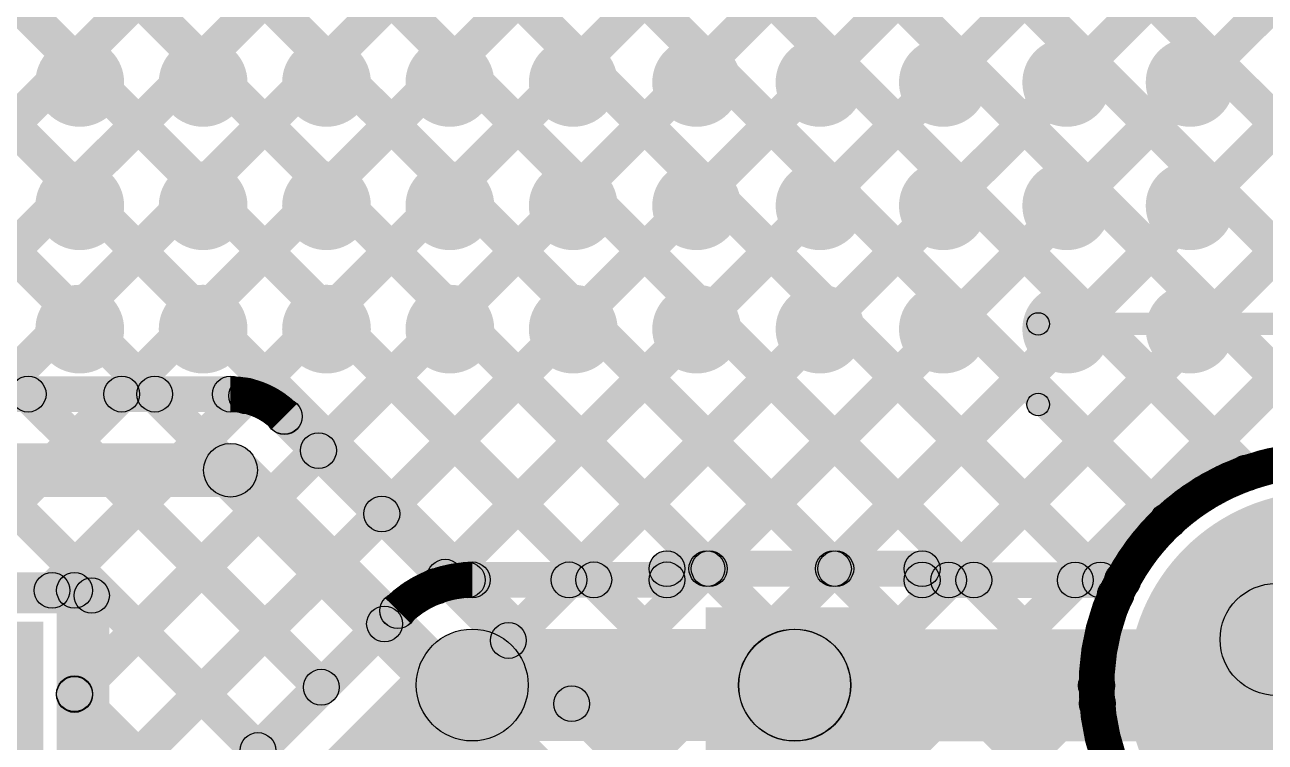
# Model space of a CAD drawing. Header units: millimetres. Extents: x -0.28 to 3.03, y -0.05 to 3.12.
# Drawn here: x 1.0011 to 1.2781, y 2.8062 to 2.9665 of the extents above; entities that cross this region are included whole.
import ezdxf

# ---------------------------------------------------------------- set-up
doc = ezdxf.new("R2010")
doc.units = ezdxf.units.MM
doc.header["$MEASUREMENT"] = 0
for name, color, linetype in [('BottomLayer', 5, 'Continuous'), ('BottomPaste', 16, 'Continuous'), ('BottomSolder', 6, 'Continuous'), ('PadHoleLayer', 156, 'Continuous'), ('TopLayer', 1, 'Continuous'), ('TopOverlay', 2, 'Continuous'), ('TopSolder', 216, 'Continuous'), ('ViaHoleLayer', 16, 'Continuous')]:
    doc.layers.add(name, color=color, linetype=linetype)

# ---------------------------------------------------------------- blocks, each defined once
blk = doc.blocks.new('HDR2X3_1')
at = {"layer": 'BottomLayer'}
blk.add_hatch(color=5, dxfattribs=at).paths.add_polyline_path([(-0.14016, -0.00984), (-0.05984, -0.00984), (-0.05984, -0.09016), (-0.14016, -0.09016)])
at = {"layer": 'BottomSolder'}
blk.add_hatch(color=6, dxfattribs=at).paths.add_polyline_path([(-0.14416, -0.00584), (-0.05584, -0.00584), (-0.05584, -0.09416), (-0.14416, -0.09416)])
at = {"layer": 'TopLayer'}
blk.add_hatch(color=1, dxfattribs=at).paths.add_polyline_path([(-0.14016, -0.00984), (-0.05984, -0.00984), (-0.05984, -0.09016), (-0.14016, -0.09016)])
at = {"layer": 'TopOverlay'}
for points in [[(-0.15894, 0.101), (-0.15106, 0.101), (-0.15106, -0.1), (-0.15894, -0.1)], [(0.155, -0.09606), (0.155, -0.10394), (-0.155, -0.10394), (-0.155, -0.09606)]]:
    blk.add_hatch(color=2, dxfattribs=at).paths.add_polyline_path(points)
h = blk.add_hatch(color=2, dxfattribs=at)
edge = h.paths.add_edge_path()
edge.add_arc((-0.155, -0.1), 0.00394, 0, 360)
h = blk.add_hatch(color=2, dxfattribs=at)
edge = h.paths.add_edge_path()
edge.add_arc((-0.155, -0.1), 0.00394, 0, 360)
at = {"layer": 'TopSolder'}
blk.add_hatch(color=216, dxfattribs=at).paths.add_polyline_path([(-0.14416, -0.00584), (-0.05584, -0.00584), (-0.05584, -0.09416), (-0.14416, -0.09416)])
at = {"layer": 'TopOverlay'}
blk.add_circle((-0.155, -0.1), 0.00394, dxfattribs=at)
blk.add_circle((-0.155, -0.1), 0.00394, dxfattribs=at)
blk = doc.blocks.new('SKHHLQA010_29')
at = {"layer": 'BottomLayer'}
h = blk.add_hatch(color=5, dxfattribs=at)
edge = h.paths.add_edge_path()
edge.add_arc((0.08858, -0.04921), 0.03937, 0, 360)
at = {"layer": 'BottomSolder'}
h = blk.add_hatch(color=6, dxfattribs=at)
edge = h.paths.add_edge_path()
edge.add_arc((0.08858, -0.04921), 0.04337, 0, 360)
at = {"layer": 'PadHoleLayer'}
h = blk.add_hatch(color=156, dxfattribs=at)
edge = h.paths.add_edge_path()
edge.add_arc((0.08858, -0.04921), 0.01969, 0, 360)
at = {"layer": 'TopLayer'}
h = blk.add_hatch(color=1, dxfattribs=at)
edge = h.paths.add_edge_path()
edge.add_arc((0.08858, -0.04921), 0.03937, 0, 360)
at = {"layer": 'TopOverlay'}
h = blk.add_hatch(color=2, dxfattribs=at)
edge = h.paths.add_edge_path()
edge.add_arc((0.152, -0.112), 0.0025, 0, 360)
for points in [[(0.1495, -0.112), (0.1545, -0.112), (0.1545, -0.13), (0.1495, -0.13)], [(0.152, -0.1275), (0.152, -0.1325), (-0.152, -0.1325), (-0.152, -0.1275)]]:
    blk.add_hatch(color=2, dxfattribs=at).paths.add_polyline_path(points)
h = blk.add_hatch(color=2, dxfattribs=at)
edge = h.paths.add_edge_path()
edge.add_arc((0.152, -0.13), 0.0025, 0, 360)
h = blk.add_hatch(color=2, dxfattribs=at)
edge = h.paths.add_edge_path()
edge.add_arc((0.152, -0.13), 0.0025, 0, 360)
at = {"layer": 'TopSolder'}
h = blk.add_hatch(color=216, dxfattribs=at)
edge = h.paths.add_edge_path()
edge.add_arc((0.08858, -0.04921), 0.04337, 0, 360)
at = {"layer": 'TopOverlay'}
for centre in [(0.152, -0.112), (0.152, -0.13), (0.152, -0.13)]:
    blk.add_circle(centre, 0.0025, dxfattribs=at)
blk = doc.blocks.new('C__0603_B_102')
at = {"layer": 'BottomLayer'}
for points in [[(-0.045, -0.0175), (-0.045, 0.0175), (-0.015, 0.0175), (-0.015, -0.0175)], [(0.015, -0.0175), (0.015, 0.0175), (0.045, 0.0175), (0.045, -0.0175)]]:
    blk.add_hatch(color=5, dxfattribs=at).paths.add_polyline_path(points)
at = {"layer": 'BottomPaste'}
for points in [[(-0.045, -0.0175), (-0.045, 0.0175), (-0.015, 0.0175), (-0.015, -0.0175)], [(0.015, -0.0175), (0.015, 0.0175), (0.045, 0.0175), (0.045, -0.0175)]]:
    blk.add_hatch(color=16, dxfattribs=at).paths.add_polyline_path(points)
at = {"layer": 'BottomSolder'}
for points in [[(-0.04736, -0.01986), (-0.04736, 0.01986), (-0.01264, 0.01986), (-0.01264, -0.01986)], [(0.01264, -0.01986), (0.01264, 0.01986), (0.04736, 0.01986), (0.04736, -0.01986)]]:
    blk.add_hatch(color=6, dxfattribs=at).paths.add_polyline_path(points)

msp = doc.modelspace()

# ---------------------------------------------------------------- hatches: boundary and pattern name
at = {"layer": 'BottomLayer'}
for points in [[(0.75508, 3.09678), (0.76073, 3.10243), (1.05597, 2.8072), (1.05031, 2.80154)], [(0.78336, 3.09678), (0.78902, 3.10243), (1.07011, 2.82134), (1.06445, 2.81569)], [(0.81165, 3.09678), (0.8173, 3.10243), (1.08425, 2.83549), (1.0786, 2.82983)], [(0.83993, 3.09678), (0.84559, 3.10243), (1.10272, 2.8453), (1.09706, 2.83965)], [(0.86822, 3.09678), (0.87387, 3.10243), (1.13098, 2.84533), (1.12532, 2.83967)], [(0.88977, 2.83026), (0.88411, 2.83592), (1.15063, 3.10243), (1.15628, 3.09678)], [(0.8965, 3.09678), (0.90216, 3.10243), (1.15676, 2.84783), (1.15111, 2.84217)], [(0.92512, 2.83733), (0.91946, 2.84299), (1.17891, 3.10243), (1.18457, 3.09678)], [(0.92478, 3.09678), (0.93044, 3.10243), (1.18505, 2.84783), (1.17939, 2.84217)], [(0.9534, 2.83733), (0.94775, 2.84299), (1.2072, 3.10243), (1.21285, 3.09678)], [(0.95307, 3.09678), (0.95872, 3.10243), (1.21588, 2.84528), (1.21022, 2.83962)], [(0.98169, 2.83733), (0.97603, 2.84299), (1.23548, 3.10243), (1.24114, 3.09678)], [(0.98135, 3.09678), (0.98701, 3.10243), (1.24416, 2.84528), (1.23851, 2.83962)], [(1.00997, 2.83733), (1.00431, 2.84299), (1.26376, 3.10243), (1.26942, 3.09678)], [(1.01499, 2.81406), (1.00933, 2.81972), (1.29205, 3.10243), (1.2977, 3.09678)], [(1.01499, 2.78577), (1.00933, 2.79143), (1.32033, 3.10243), (1.32599, 3.09678)], [(1.00964, 3.09678), (1.01529, 3.10243), (1.25923, 2.8585), (1.25357, 2.85284)], [(1.03792, 3.09678), (1.04358, 3.10243), (1.27681, 2.8692), (1.27115, 2.86354)], [(1.06621, 3.09678), (1.07186, 3.10243), (1.30308, 2.87122), (1.29742, 2.86556)], [(1.09573, 2.83823), (1.09007, 2.84389), (1.34862, 3.10243), (1.35427, 3.09678)], [(1.09449, 3.09678), (1.10015, 3.10243), (1.41382, 2.78876), (1.40816, 2.78311)], [(1.12545, 2.83967), (1.11979, 2.84533), (1.3769, 3.10243), (1.38256, 3.09678)], [(1.12277, 3.09678), (1.12843, 3.10243), (1.42218, 2.80869), (1.41652, 2.80303)], [(1.15624, 2.84217), (1.15058, 2.84783), (1.40519, 3.10243), (1.41084, 3.09678)], [(1.18452, 2.84217), (1.17886, 2.84783), (1.43347, 3.10243), (1.43913, 3.09678)], [(1.21026, 2.83962), (1.2046, 2.84528), (1.46175, 3.10243), (1.46741, 3.09678)], [(1.23854, 2.83962), (1.23288, 2.84528), (1.49004, 3.10243), (1.49569, 3.09678)], [(1.1445, 2.841), (1.1445, 2.849), (1.2015, 2.849), (1.2015, 2.841)], [(1.101, 2.8385), (1.101, 2.8465), (1.1445, 2.8465), (1.1445, 2.8385)], [(1.2015, 2.83845), (1.2015, 2.84645), (1.24631, 2.84645), (1.24631, 2.83845)], [(0.90984, 2.83616), (0.90984, 2.84416), (1.01216, 2.84416), (1.01216, 2.83616)], [(1.01616, 2.73784), (1.00816, 2.73784), (1.00816, 2.84016), (1.01616, 2.84016)], [(1.05323, 2.79881), (1.04757, 2.80446), (1.08154, 2.83843), (1.08719, 2.83277)], [(1.101, 2.8065), (1.101, 2.8315), (1.173, 2.8315), (1.173, 2.8065)], [(1.17305, 2.80645), (1.17305, 2.83145), (1.29079, 2.83145), (1.29079, 2.80645)], [(1.07584, 2.77616), (1.05816, 2.79384), (1.09216, 2.82784), (1.10984, 2.81016)], [(1.16416, 2.81016), (1.18184, 2.82784), (1.18189, 2.82779), (1.16421, 2.81011)], [(1.00933, 2.81424), (1.01499, 2.8199), (1.04634, 2.78855), (1.04068, 2.78289)]]:
    msp.add_hatch(color=5, dxfattribs=at).paths.add_polyline_path(points)
h = msp.add_hatch(color=5, dxfattribs=at)
edge = h.paths.add_edge_path()
edge.add_arc((1.01333, 2.95365), 0.00886, 0, 360)
h = msp.add_hatch(color=5, dxfattribs=at)
edge = h.paths.add_edge_path()
edge.add_arc((1.04089, 2.95365), 0.00886, 0, 360)
h = msp.add_hatch(color=5, dxfattribs=at)
edge = h.paths.add_edge_path()
edge.add_arc((1.06845, 2.95365), 0.00886, 0, 360)
h = msp.add_hatch(color=5, dxfattribs=at)
edge = h.paths.add_edge_path()
edge.add_arc((1.09601, 2.95365), 0.00886, 0, 360)
h = msp.add_hatch(color=5, dxfattribs=at)
edge = h.paths.add_edge_path()
edge.add_arc((1.12357, 2.95365), 0.00886, 0, 360)
h = msp.add_hatch(color=5, dxfattribs=at)
edge = h.paths.add_edge_path()
edge.add_arc((1.15113, 2.95365), 0.00886, 0, 360)
h = msp.add_hatch(color=5, dxfattribs=at)
edge = h.paths.add_edge_path()
edge.add_arc((1.17868, 2.95365), 0.00886, 0, 360)
h = msp.add_hatch(color=5, dxfattribs=at)
edge = h.paths.add_edge_path()
edge.add_arc((1.20624, 2.95365), 0.00886, 0, 360)
h = msp.add_hatch(color=5, dxfattribs=at)
edge = h.paths.add_edge_path()
edge.add_arc((1.2338, 2.95365), 0.00886, 0, 360)
h = msp.add_hatch(color=5, dxfattribs=at)
edge = h.paths.add_edge_path()
edge.add_arc((1.26136, 2.95365), 0.00886, 0, 360)
h = msp.add_hatch(color=5, dxfattribs=at)
edge = h.paths.add_edge_path()
edge.add_arc((1.01333, 2.92609), 0.00886, 0, 360)
h = msp.add_hatch(color=5, dxfattribs=at)
edge = h.paths.add_edge_path()
edge.add_arc((1.04089, 2.92609), 0.00886, 0, 360)
h = msp.add_hatch(color=5, dxfattribs=at)
edge = h.paths.add_edge_path()
edge.add_arc((1.06845, 2.92609), 0.00886, 0, 360)
h = msp.add_hatch(color=5, dxfattribs=at)
edge = h.paths.add_edge_path()
edge.add_arc((1.09601, 2.92609), 0.00886, 0, 360)
h = msp.add_hatch(color=5, dxfattribs=at)
edge = h.paths.add_edge_path()
edge.add_arc((1.12357, 2.92609), 0.00886, 0, 360)
h = msp.add_hatch(color=5, dxfattribs=at)
edge = h.paths.add_edge_path()
edge.add_arc((1.15113, 2.92609), 0.00886, 0, 360)
h = msp.add_hatch(color=5, dxfattribs=at)
edge = h.paths.add_edge_path()
edge.add_arc((1.17869, 2.92609), 0.00886, 0, 360)
h = msp.add_hatch(color=5, dxfattribs=at)
edge = h.paths.add_edge_path()
edge.add_arc((1.20624, 2.92609), 0.00886, 0, 360)
h = msp.add_hatch(color=5, dxfattribs=at)
edge = h.paths.add_edge_path()
edge.add_arc((1.2338, 2.92609), 0.00886, 0, 360)
h = msp.add_hatch(color=5, dxfattribs=at)
edge = h.paths.add_edge_path()
edge.add_arc((1.26136, 2.92609), 0.00886, 0, 360)
h = msp.add_hatch(color=5, dxfattribs=at)
edge = h.paths.add_edge_path()
edge.add_arc((1.01333, 2.89853), 0.00886, 0, 360)
h = msp.add_hatch(color=5, dxfattribs=at)
edge = h.paths.add_edge_path()
edge.add_arc((1.04089, 2.89853), 0.00886, 0, 360)
h = msp.add_hatch(color=5, dxfattribs=at)
edge = h.paths.add_edge_path()
edge.add_arc((1.06845, 2.89853), 0.00886, 0, 360)
h = msp.add_hatch(color=5, dxfattribs=at)
edge = h.paths.add_edge_path()
edge.add_arc((1.09601, 2.89853), 0.00886, 0, 360)
h = msp.add_hatch(color=5, dxfattribs=at)
edge = h.paths.add_edge_path()
edge.add_arc((1.12357, 2.89853), 0.00886, 0, 360)
h = msp.add_hatch(color=5, dxfattribs=at)
edge = h.paths.add_edge_path()
edge.add_arc((1.15113, 2.89853), 0.00886, 0, 360)
h = msp.add_hatch(color=5, dxfattribs=at)
edge = h.paths.add_edge_path()
edge.add_arc((1.17869, 2.89853), 0.00886, 0, 360)
h = msp.add_hatch(color=5, dxfattribs=at)
edge = h.paths.add_edge_path()
edge.add_arc((1.20624, 2.89853), 0.00886, 0, 360)
h = msp.add_hatch(color=5, dxfattribs=at)
edge = h.paths.add_edge_path()
edge.add_arc((1.2338, 2.89853), 0.00886, 0, 360)
h = msp.add_hatch(color=5, dxfattribs=at)
edge = h.paths.add_edge_path()
edge.add_arc((1.26136, 2.89853), 0.00886, 0, 360)
h = msp.add_hatch(color=5, dxfattribs=at)
edge = h.paths.add_edge_path()
edge.add_arc((1.27398, 2.86637), 0.004, 0, 360)
h = msp.add_hatch(color=5, dxfattribs=at)
edge = h.paths.add_edge_path()
edge.add_arc((1.2564, 2.85567), 0.004, 0, 360)
h = msp.add_hatch(color=5, dxfattribs=at)
edge = h.paths.add_edge_path()
edge.add_arc((1.1445, 2.845), 0.004, 0, 360)
h = msp.add_hatch(color=5, dxfattribs=at)
edge = h.paths.add_edge_path()
edge.add_arc((1.15341, 2.845), 0.004, 0, 360)
h = msp.add_hatch(color=5, dxfattribs=at)
edge = h.paths.add_edge_path()
edge.add_arc((1.15393, 2.845), 0.004, 0, 360)
h = msp.add_hatch(color=5, dxfattribs=at)
edge = h.paths.add_edge_path()
edge.add_arc((1.18169, 2.845), 0.004, 0, 360)
h = msp.add_hatch(color=5, dxfattribs=at)
edge = h.paths.add_edge_path()
edge.add_arc((1.18222, 2.845), 0.004, 0, 360)
h = msp.add_hatch(color=5, dxfattribs=at)
edge = h.paths.add_edge_path()
edge.add_arc((1.2015, 2.845), 0.004, 0, 360)
h = msp.add_hatch(color=5, dxfattribs=at)
edge = h.paths.add_edge_path()
edge.add_arc((1.09989, 2.84247), 0.004, 0, 360)
h = msp.add_hatch(color=5, dxfattribs=at)
edge = h.paths.add_edge_path()
edge.add_arc((1.101, 2.8425), 0.004, 0, 360)
h = msp.add_hatch(color=5, dxfattribs=at)
edge = h.paths.add_edge_path()
edge.add_arc((1.101, 2.8425), 0.004, 0, 360)
h = msp.add_hatch(color=5, dxfattribs=at)
edge = h.paths.add_edge_path()
edge.add_arc((1.101, 2.8425), 0.004, 0, 360)
h = msp.add_hatch(color=5, dxfattribs=at)
edge = h.paths.add_edge_path()
edge.add_arc((1.12262, 2.8425), 0.004, 0, 360)
h = msp.add_hatch(color=5, dxfattribs=at)
edge = h.paths.add_edge_path()
edge.add_arc((1.12815, 2.8425), 0.004, 0, 360)
h = msp.add_hatch(color=5, dxfattribs=at)
edge = h.paths.add_edge_path()
edge.add_arc((1.1445, 2.8425), 0.004, 0, 360)
h = msp.add_hatch(color=5, dxfattribs=at)
edge = h.paths.add_edge_path()
edge.add_arc((1.2015, 2.84245), 0.004, 0, 360)
h = msp.add_hatch(color=5, dxfattribs=at)
edge = h.paths.add_edge_path()
edge.add_arc((1.20743, 2.84245), 0.004, 0, 360)
h = msp.add_hatch(color=5, dxfattribs=at)
edge = h.paths.add_edge_path()
edge.add_arc((1.21305, 2.84245), 0.004, 0, 360)
h = msp.add_hatch(color=5, dxfattribs=at)
edge = h.paths.add_edge_path()
edge.add_arc((1.23571, 2.84245), 0.004, 0, 360)
h = msp.add_hatch(color=5, dxfattribs=at)
edge = h.paths.add_edge_path()
edge.add_arc((1.24133, 2.84245), 0.004, 0, 360)
h = msp.add_hatch(color=5, dxfattribs=at)
edge = h.paths.add_edge_path()
edge.add_arc((1.24631, 2.84245), 0.004, 0, 360)
h = msp.add_hatch(color=5, dxfattribs=at)
edge = h.paths.add_edge_path()
edge.add_arc((1.24631, 2.84245), 0.004, 0, 360)
h = msp.add_hatch(color=5, dxfattribs=at)
edge = h.paths.add_edge_path()
edge.add_arc((1.00714, 2.84016), 0.004, 0, 360)
h = msp.add_hatch(color=5, dxfattribs=at)
edge = h.paths.add_edge_path()
edge.add_arc((1.01216, 2.84016), 0.004, 0, 360)
h = msp.add_hatch(color=5, dxfattribs=at)
edge = h.paths.add_edge_path()
edge.add_arc((1.01216, 2.84016), 0.004, 0, 360)
h = msp.add_hatch(color=5, dxfattribs=at)
edge = h.paths.add_edge_path()
edge.add_arc((1.0929, 2.84106), 0.004, 0, 360)
h = msp.add_hatch(color=5, dxfattribs=at)
edge = h.paths.add_edge_path()
edge.add_arc((1.08437, 2.8356), 0.004, 0, 360)
h = msp.add_hatch(color=5, dxfattribs=at)
edge = h.paths.add_edge_path()
edge.add_arc((1.08437, 2.8356), 0.004, 0, 360)
h = msp.add_hatch(color=5, dxfattribs=at)
edge = h.paths.add_edge_path()
edge.add_arc((1.08438, 2.83562), 0.004, 0, 360)
h = msp.add_hatch(color=5, dxfattribs=at)
edge = h.paths.add_edge_path()
edge.add_arc((1.08142, 2.83266), 0.004, 0, 360)
h = msp.add_hatch(color=5, dxfattribs=at)
edge = h.paths.add_edge_path()
edge.add_arc((1.101, 2.819), 0.0125, 0, 360)
h = msp.add_hatch(color=5, dxfattribs=at)
edge = h.paths.add_edge_path()
edge.add_arc((1.101, 2.819), 0.0125, 0, 360)
h = msp.add_hatch(color=5, dxfattribs=at)
edge = h.paths.add_edge_path()
edge.add_arc((1.173, 2.819), 0.0125, 0, 360)
h = msp.add_hatch(color=5, dxfattribs=at)
edge = h.paths.add_edge_path()
edge.add_arc((1.173, 2.819), 0.0125, 0, 360)
h = msp.add_hatch(color=5, dxfattribs=at)
edge = h.paths.add_edge_path()
edge.add_arc((1.17305, 2.81895), 0.0125, 0, 360)
h = msp.add_hatch(color=5, dxfattribs=at)
edge = h.paths.add_edge_path()
edge.add_arc((1.17305, 2.81895), 0.0125, 0, 360)
h = msp.add_hatch(color=5, dxfattribs=at)
edge = h.paths.add_edge_path()
edge.add_arc((1.01216, 2.81707), 0.004, 0, 360)
h = msp.add_hatch(color=5, dxfattribs=at)
edge = h.paths.add_edge_path()
edge.add_arc((1.01216, 2.81689), 0.004, 0, 360)
h = msp.add_hatch(color=5, dxfattribs=at)
edge = h.paths.add_edge_path()
edge.add_arc((1.06728, 2.81852), 0.004, 0, 360)
h = msp.add_hatch(color=5, dxfattribs=at)
edge = h.paths.add_edge_path()
edge.add_arc((1.05314, 2.80437), 0.004, 0, 360)
at = {"layer": 'BottomSolder'}
h = msp.add_hatch(color=6, dxfattribs=at)
edge = h.paths.add_edge_path()
edge.add_arc((1.01333, 2.95365), 0.00991, 0, 360)
h = msp.add_hatch(color=6, dxfattribs=at)
edge = h.paths.add_edge_path()
edge.add_arc((1.04089, 2.95365), 0.00991, 0, 360)
h = msp.add_hatch(color=6, dxfattribs=at)
edge = h.paths.add_edge_path()
edge.add_arc((1.06845, 2.95365), 0.00991, 0, 360)
h = msp.add_hatch(color=6, dxfattribs=at)
edge = h.paths.add_edge_path()
edge.add_arc((1.09601, 2.95365), 0.00991, 0, 360)
h = msp.add_hatch(color=6, dxfattribs=at)
edge = h.paths.add_edge_path()
edge.add_arc((1.12357, 2.95365), 0.00991, 0, 360)
h = msp.add_hatch(color=6, dxfattribs=at)
edge = h.paths.add_edge_path()
edge.add_arc((1.15113, 2.95365), 0.00991, 0, 360)
h = msp.add_hatch(color=6, dxfattribs=at)
edge = h.paths.add_edge_path()
edge.add_arc((1.17868, 2.95365), 0.00991, 0, 360)
h = msp.add_hatch(color=6, dxfattribs=at)
edge = h.paths.add_edge_path()
edge.add_arc((1.20624, 2.95365), 0.00991, 0, 360)
h = msp.add_hatch(color=6, dxfattribs=at)
edge = h.paths.add_edge_path()
edge.add_arc((1.2338, 2.95365), 0.00991, 0, 360)
h = msp.add_hatch(color=6, dxfattribs=at)
edge = h.paths.add_edge_path()
edge.add_arc((1.26136, 2.95365), 0.00991, 0, 360)
h = msp.add_hatch(color=6, dxfattribs=at)
edge = h.paths.add_edge_path()
edge.add_arc((1.01333, 2.92609), 0.00991, 0, 360)
h = msp.add_hatch(color=6, dxfattribs=at)
edge = h.paths.add_edge_path()
edge.add_arc((1.04089, 2.92609), 0.00991, 0, 360)
h = msp.add_hatch(color=6, dxfattribs=at)
edge = h.paths.add_edge_path()
edge.add_arc((1.06845, 2.92609), 0.00991, 0, 360)
h = msp.add_hatch(color=6, dxfattribs=at)
edge = h.paths.add_edge_path()
edge.add_arc((1.09601, 2.92609), 0.00991, 0, 360)
h = msp.add_hatch(color=6, dxfattribs=at)
edge = h.paths.add_edge_path()
edge.add_arc((1.12357, 2.92609), 0.00991, 0, 360)
h = msp.add_hatch(color=6, dxfattribs=at)
edge = h.paths.add_edge_path()
edge.add_arc((1.15113, 2.92609), 0.00991, 0, 360)
h = msp.add_hatch(color=6, dxfattribs=at)
edge = h.paths.add_edge_path()
edge.add_arc((1.17869, 2.92609), 0.00991, 0, 360)
h = msp.add_hatch(color=6, dxfattribs=at)
edge = h.paths.add_edge_path()
edge.add_arc((1.20624, 2.92609), 0.00991, 0, 360)
h = msp.add_hatch(color=6, dxfattribs=at)
edge = h.paths.add_edge_path()
edge.add_arc((1.2338, 2.92609), 0.00991, 0, 360)
h = msp.add_hatch(color=6, dxfattribs=at)
edge = h.paths.add_edge_path()
edge.add_arc((1.26136, 2.92609), 0.00991, 0, 360)
h = msp.add_hatch(color=6, dxfattribs=at)
edge = h.paths.add_edge_path()
edge.add_arc((1.01333, 2.89853), 0.00991, 0, 360)
h = msp.add_hatch(color=6, dxfattribs=at)
edge = h.paths.add_edge_path()
edge.add_arc((1.04089, 2.89853), 0.00991, 0, 360)
h = msp.add_hatch(color=6, dxfattribs=at)
edge = h.paths.add_edge_path()
edge.add_arc((1.06845, 2.89853), 0.00991, 0, 360)
h = msp.add_hatch(color=6, dxfattribs=at)
edge = h.paths.add_edge_path()
edge.add_arc((1.09601, 2.89853), 0.00991, 0, 360)
h = msp.add_hatch(color=6, dxfattribs=at)
edge = h.paths.add_edge_path()
edge.add_arc((1.12357, 2.89853), 0.00991, 0, 360)
h = msp.add_hatch(color=6, dxfattribs=at)
edge = h.paths.add_edge_path()
edge.add_arc((1.15113, 2.89853), 0.00991, 0, 360)
h = msp.add_hatch(color=6, dxfattribs=at)
edge = h.paths.add_edge_path()
edge.add_arc((1.17869, 2.89853), 0.00991, 0, 360)
h = msp.add_hatch(color=6, dxfattribs=at)
edge = h.paths.add_edge_path()
edge.add_arc((1.20624, 2.89853), 0.00991, 0, 360)
h = msp.add_hatch(color=6, dxfattribs=at)
edge = h.paths.add_edge_path()
edge.add_arc((1.2338, 2.89853), 0.00991, 0, 360)
h = msp.add_hatch(color=6, dxfattribs=at)
edge = h.paths.add_edge_path()
edge.add_arc((1.26136, 2.89853), 0.00991, 0, 360)
at = {"layer": 'TopLayer'}
for points in [[(0.78397, 3.09617), (0.78963, 3.10183), (1.00463, 2.88683), (0.99897, 2.88117)], [(0.81225, 3.09617), (0.81791, 3.10183), (1.03291, 2.88683), (1.02725, 2.88117)], [(0.84054, 3.09617), (0.84619, 3.10183), (1.20036, 2.74766), (1.1947, 2.74201)], [(0.86882, 3.09617), (0.87448, 3.10183), (1.21336, 2.76294), (1.20771, 2.75729)], [(0.89711, 3.09617), (0.90276, 3.10183), (1.23238, 2.77221), (1.22672, 2.76655)], [(0.92539, 3.09617), (0.93105, 3.10183), (1.26257, 2.77031), (1.25691, 2.76465)], [(0.94068, 2.88117), (0.93502, 2.88683), (1.15002, 3.10183), (1.15568, 3.09617)], [(0.95367, 3.09617), (0.95933, 3.10183), (1.24345, 2.81771), (1.2378, 2.81205)], [(0.96896, 2.88117), (0.9633, 2.88683), (1.1783, 3.10183), (1.18396, 3.09617)], [(0.98196, 3.09617), (0.98762, 3.10183), (1.24752, 2.84193), (1.24186, 2.83627)], [(0.99725, 2.88117), (0.99159, 2.88683), (1.20659, 3.10183), (1.21225, 3.09617)], [(1.01024, 3.09617), (1.0159, 3.10183), (1.25923, 2.8585), (1.25357, 2.85284)], [(1.02553, 2.88117), (1.01987, 2.88683), (1.23487, 3.10183), (1.24053, 3.09617)], [(1.03853, 3.09617), (1.04418, 3.10183), (1.27681, 2.8692), (1.27115, 2.86354)], [(1.05343, 2.88079), (1.04777, 2.88644), (1.26316, 3.10183), (1.26881, 3.09617)], [(1.06948, 2.86856), (1.06383, 2.87421), (1.29144, 3.10183), (1.2971, 3.09617)], [(1.06681, 3.09617), (1.07247, 3.10183), (1.30308, 2.87122), (1.29742, 2.86556)], [(1.08363, 2.85442), (1.07797, 2.86007), (1.31973, 3.10183), (1.32538, 3.09617)], [(1.09777, 2.84027), (1.09211, 2.84593), (1.34801, 3.10183), (1.35367, 3.09617)], [(1.0951, 3.09617), (1.10075, 3.10183), (1.47045, 2.73213), (1.46479, 2.72647)], [(1.11191, 2.82613), (1.10625, 2.83179), (1.37629, 3.10183), (1.38195, 3.09617)], [(1.12605, 2.81199), (1.1204, 2.81765), (1.40458, 3.10183), (1.41024, 3.09617)], [(1.12338, 3.09617), (1.12904, 3.10183), (1.42218, 2.80869), (1.41652, 2.80303)], [(1.1402, 2.79785), (1.13454, 2.8035), (1.43286, 3.10183), (1.43852, 3.09617)], [(1.14983, 2.7792), (1.14417, 2.78485), (1.46115, 3.10183), (1.4668, 3.09617)], [(1.14983, 2.75091), (1.14417, 2.75657), (1.48943, 3.10183), (1.49509, 3.09617)], [(0.785, 2.88), (0.785, 2.888), (1.047, 2.888), (1.047, 2.88)], [(1.05621, 2.87617), (1.06187, 2.88183), (1.14483, 2.79887), (1.13917, 2.79321)], [(0.785, 2.861), (0.785, 2.873), (1.047, 2.873), (1.047, 2.861)], [(1.04276, 2.86276), (1.05124, 2.87124), (1.13424, 2.78824), (1.12576, 2.77976)], [(1.27171, 2.82035), (1.28939, 2.83803), (1.29967, 2.82774), (1.282, 2.81007)], [(1.14983, 2.72263), (1.14417, 2.72828), (1.23764, 2.82175), (1.24329, 2.81609)]]:
    msp.add_hatch(color=1, dxfattribs=at).paths.add_polyline_path(points)
h = msp.add_hatch(color=1, dxfattribs=at)
edge = h.paths.add_edge_path()
edge.add_arc((1.01333, 2.95365), 0.00886, 0, 360)
h = msp.add_hatch(color=1, dxfattribs=at)
edge = h.paths.add_edge_path()
edge.add_arc((1.04089, 2.95365), 0.00886, 0, 360)
h = msp.add_hatch(color=1, dxfattribs=at)
edge = h.paths.add_edge_path()
edge.add_arc((1.06845, 2.95365), 0.00886, 0, 360)
h = msp.add_hatch(color=1, dxfattribs=at)
edge = h.paths.add_edge_path()
edge.add_arc((1.09601, 2.95365), 0.00886, 0, 360)
h = msp.add_hatch(color=1, dxfattribs=at)
edge = h.paths.add_edge_path()
edge.add_arc((1.12357, 2.95365), 0.00886, 0, 360)
h = msp.add_hatch(color=1, dxfattribs=at)
edge = h.paths.add_edge_path()
edge.add_arc((1.15113, 2.95365), 0.00886, 0, 360)
h = msp.add_hatch(color=1, dxfattribs=at)
edge = h.paths.add_edge_path()
edge.add_arc((1.17868, 2.95365), 0.00886, 0, 360)
h = msp.add_hatch(color=1, dxfattribs=at)
edge = h.paths.add_edge_path()
edge.add_arc((1.20624, 2.95365), 0.00886, 0, 360)
h = msp.add_hatch(color=1, dxfattribs=at)
edge = h.paths.add_edge_path()
edge.add_arc((1.2338, 2.95365), 0.00886, 0, 360)
h = msp.add_hatch(color=1, dxfattribs=at)
edge = h.paths.add_edge_path()
edge.add_arc((1.26136, 2.95365), 0.00886, 0, 360)
h = msp.add_hatch(color=1, dxfattribs=at)
edge = h.paths.add_edge_path()
edge.add_arc((1.01333, 2.92609), 0.00886, 0, 360)
h = msp.add_hatch(color=1, dxfattribs=at)
edge = h.paths.add_edge_path()
edge.add_arc((1.04089, 2.92609), 0.00886, 0, 360)
h = msp.add_hatch(color=1, dxfattribs=at)
edge = h.paths.add_edge_path()
edge.add_arc((1.06845, 2.92609), 0.00886, 0, 360)
h = msp.add_hatch(color=1, dxfattribs=at)
edge = h.paths.add_edge_path()
edge.add_arc((1.09601, 2.92609), 0.00886, 0, 360)
h = msp.add_hatch(color=1, dxfattribs=at)
edge = h.paths.add_edge_path()
edge.add_arc((1.12357, 2.92609), 0.00886, 0, 360)
h = msp.add_hatch(color=1, dxfattribs=at)
edge = h.paths.add_edge_path()
edge.add_arc((1.15113, 2.92609), 0.00886, 0, 360)
h = msp.add_hatch(color=1, dxfattribs=at)
edge = h.paths.add_edge_path()
edge.add_arc((1.17869, 2.92609), 0.00886, 0, 360)
h = msp.add_hatch(color=1, dxfattribs=at)
edge = h.paths.add_edge_path()
edge.add_arc((1.20624, 2.92609), 0.00886, 0, 360)
h = msp.add_hatch(color=1, dxfattribs=at)
edge = h.paths.add_edge_path()
edge.add_arc((1.2338, 2.92609), 0.00886, 0, 360)
h = msp.add_hatch(color=1, dxfattribs=at)
edge = h.paths.add_edge_path()
edge.add_arc((1.26136, 2.92609), 0.00886, 0, 360)
h = msp.add_hatch(color=1, dxfattribs=at)
edge = h.paths.add_edge_path()
edge.add_arc((1.01333, 2.89853), 0.00886, 0, 360)
h = msp.add_hatch(color=1, dxfattribs=at)
edge = h.paths.add_edge_path()
edge.add_arc((1.04089, 2.89853), 0.00886, 0, 360)
h = msp.add_hatch(color=1, dxfattribs=at)
edge = h.paths.add_edge_path()
edge.add_arc((1.06845, 2.89853), 0.00886, 0, 360)
h = msp.add_hatch(color=1, dxfattribs=at)
edge = h.paths.add_edge_path()
edge.add_arc((1.09601, 2.89853), 0.00886, 0, 360)
h = msp.add_hatch(color=1, dxfattribs=at)
edge = h.paths.add_edge_path()
edge.add_arc((1.12357, 2.89853), 0.00886, 0, 360)
h = msp.add_hatch(color=1, dxfattribs=at)
edge = h.paths.add_edge_path()
edge.add_arc((1.15113, 2.89853), 0.00886, 0, 360)
h = msp.add_hatch(color=1, dxfattribs=at)
edge = h.paths.add_edge_path()
edge.add_arc((1.17869, 2.89853), 0.00886, 0, 360)
h = msp.add_hatch(color=1, dxfattribs=at)
edge = h.paths.add_edge_path()
edge.add_arc((1.20624, 2.89853), 0.00886, 0, 360)
h = msp.add_hatch(color=1, dxfattribs=at)
edge = h.paths.add_edge_path()
edge.add_arc((1.2338, 2.89853), 0.00886, 0, 360)
h = msp.add_hatch(color=1, dxfattribs=at)
edge = h.paths.add_edge_path()
edge.add_arc((1.26136, 2.89853), 0.00886, 0, 360)
h = msp.add_hatch(color=1, dxfattribs=at)
edge = h.paths.add_edge_path()
edge.add_arc((1.0018, 2.884), 0.004, 0, 360)
h = msp.add_hatch(color=1, dxfattribs=at)
edge = h.paths.add_edge_path()
edge.add_arc((1.0227, 2.884), 0.004, 0, 360)
h = msp.add_hatch(color=1, dxfattribs=at)
edge = h.paths.add_edge_path()
edge.add_arc((1.03008, 2.884), 0.004, 0, 360)
h = msp.add_hatch(color=1, dxfattribs=at)
edge = h.paths.add_edge_path()
edge.add_arc((1.047, 2.884), 0.004, 0, 360)
h = msp.add_hatch(color=1, dxfattribs=at)
edge = h.paths.add_edge_path()
edge.add_arc((1.047, 2.884), 0.004, 0, 360)
h = msp.add_hatch(color=1, dxfattribs=at)
edge = h.paths.add_edge_path()
edge.add_arc((1.047, 2.884), 0.004, 0, 360)
h = msp.add_hatch(color=1, dxfattribs=at)
edge = h.paths.add_edge_path()
edge.add_arc((1.0506, 2.88361), 0.004, 0, 360)
h = msp.add_hatch(color=1, dxfattribs=at)
edge = h.paths.add_edge_path()
edge.add_arc((1.05902, 2.87902), 0.004, 0, 360)
h = msp.add_hatch(color=1, dxfattribs=at)
edge = h.paths.add_edge_path()
edge.add_arc((1.05904, 2.879), 0.004, 0, 360)
h = msp.add_hatch(color=1, dxfattribs=at)
edge = h.paths.add_edge_path()
edge.add_arc((1.05904, 2.879), 0.004, 0, 360)
h = msp.add_hatch(color=1, dxfattribs=at)
edge = h.paths.add_edge_path()
edge.add_arc((1.06666, 2.87139), 0.004, 0, 360)
h = msp.add_hatch(color=1, dxfattribs=at)
edge = h.paths.add_edge_path()
edge.add_arc((1.047, 2.867), 0.006, 0, 360)
h = msp.add_hatch(color=1, dxfattribs=at)
edge = h.paths.add_edge_path()
edge.add_arc((1.047, 2.867), 0.006, 0, 360)
h = msp.add_hatch(color=1, dxfattribs=at)
edge = h.paths.add_edge_path()
edge.add_arc((1.27398, 2.86637), 0.004, 0, 360)
h = msp.add_hatch(color=1, dxfattribs=at)
edge = h.paths.add_edge_path()
edge.add_arc((1.0808, 2.85724), 0.004, 0, 360)
h = msp.add_hatch(color=1, dxfattribs=at)
edge = h.paths.add_edge_path()
edge.add_arc((1.2564, 2.85567), 0.004, 0, 360)
h = msp.add_hatch(color=1, dxfattribs=at)
edge = h.paths.add_edge_path()
edge.add_arc((1.09494, 2.8431), 0.004, 0, 360)
h = msp.add_hatch(color=1, dxfattribs=at)
edge = h.paths.add_edge_path()
edge.add_arc((1.24469, 2.8391), 0.004, 0, 360)
h = msp.add_hatch(color=1, dxfattribs=at)
edge = h.paths.add_edge_path()
edge.add_arc((1.28055, 2.82919), 0.0125, 0, 360)
h = msp.add_hatch(color=1, dxfattribs=at)
edge = h.paths.add_edge_path()
edge.add_arc((1.10908, 2.82896), 0.004, 0, 360)
h = msp.add_hatch(color=1, dxfattribs=at)
edge = h.paths.add_edge_path()
edge.add_arc((1.24046, 2.81892), 0.004, 0, 360)
h = msp.add_hatch(color=1, dxfattribs=at)
edge = h.paths.add_edge_path()
edge.add_arc((1.12322, 2.81482), 0.004, 0, 360)
h = msp.add_hatch(color=1, dxfattribs=at)
edge = h.paths.add_edge_path()
edge.add_arc((1.24063, 2.81488), 0.004, 0, 360)
at = {"layer": 'TopSolder'}
h = msp.add_hatch(color=216, dxfattribs=at)
edge = h.paths.add_edge_path()
edge.add_arc((1.01333, 2.95365), 0.00991, 0, 360)
h = msp.add_hatch(color=216, dxfattribs=at)
edge = h.paths.add_edge_path()
edge.add_arc((1.04089, 2.95365), 0.00991, 0, 360)
h = msp.add_hatch(color=216, dxfattribs=at)
edge = h.paths.add_edge_path()
edge.add_arc((1.06845, 2.95365), 0.00991, 0, 360)
h = msp.add_hatch(color=216, dxfattribs=at)
edge = h.paths.add_edge_path()
edge.add_arc((1.09601, 2.95365), 0.00991, 0, 360)
h = msp.add_hatch(color=216, dxfattribs=at)
edge = h.paths.add_edge_path()
edge.add_arc((1.12357, 2.95365), 0.00991, 0, 360)
h = msp.add_hatch(color=216, dxfattribs=at)
edge = h.paths.add_edge_path()
edge.add_arc((1.15113, 2.95365), 0.00991, 0, 360)
h = msp.add_hatch(color=216, dxfattribs=at)
edge = h.paths.add_edge_path()
edge.add_arc((1.17868, 2.95365), 0.00991, 0, 360)
h = msp.add_hatch(color=216, dxfattribs=at)
edge = h.paths.add_edge_path()
edge.add_arc((1.20624, 2.95365), 0.00991, 0, 360)
h = msp.add_hatch(color=216, dxfattribs=at)
edge = h.paths.add_edge_path()
edge.add_arc((1.2338, 2.95365), 0.00991, 0, 360)
h = msp.add_hatch(color=216, dxfattribs=at)
edge = h.paths.add_edge_path()
edge.add_arc((1.26136, 2.95365), 0.00991, 0, 360)
h = msp.add_hatch(color=216, dxfattribs=at)
edge = h.paths.add_edge_path()
edge.add_arc((1.01333, 2.92609), 0.00991, 0, 360)
h = msp.add_hatch(color=216, dxfattribs=at)
edge = h.paths.add_edge_path()
edge.add_arc((1.04089, 2.92609), 0.00991, 0, 360)
h = msp.add_hatch(color=216, dxfattribs=at)
edge = h.paths.add_edge_path()
edge.add_arc((1.06845, 2.92609), 0.00991, 0, 360)
h = msp.add_hatch(color=216, dxfattribs=at)
edge = h.paths.add_edge_path()
edge.add_arc((1.09601, 2.92609), 0.00991, 0, 360)
h = msp.add_hatch(color=216, dxfattribs=at)
edge = h.paths.add_edge_path()
edge.add_arc((1.12357, 2.92609), 0.00991, 0, 360)
h = msp.add_hatch(color=216, dxfattribs=at)
edge = h.paths.add_edge_path()
edge.add_arc((1.15113, 2.92609), 0.00991, 0, 360)
h = msp.add_hatch(color=216, dxfattribs=at)
edge = h.paths.add_edge_path()
edge.add_arc((1.17869, 2.92609), 0.00991, 0, 360)
h = msp.add_hatch(color=216, dxfattribs=at)
edge = h.paths.add_edge_path()
edge.add_arc((1.20624, 2.92609), 0.00991, 0, 360)
h = msp.add_hatch(color=216, dxfattribs=at)
edge = h.paths.add_edge_path()
edge.add_arc((1.2338, 2.92609), 0.00991, 0, 360)
h = msp.add_hatch(color=216, dxfattribs=at)
edge = h.paths.add_edge_path()
edge.add_arc((1.26136, 2.92609), 0.00991, 0, 360)
h = msp.add_hatch(color=216, dxfattribs=at)
edge = h.paths.add_edge_path()
edge.add_arc((1.01333, 2.89853), 0.00991, 0, 360)
h = msp.add_hatch(color=216, dxfattribs=at)
edge = h.paths.add_edge_path()
edge.add_arc((1.04089, 2.89853), 0.00991, 0, 360)
h = msp.add_hatch(color=216, dxfattribs=at)
edge = h.paths.add_edge_path()
edge.add_arc((1.06845, 2.89853), 0.00991, 0, 360)
h = msp.add_hatch(color=216, dxfattribs=at)
edge = h.paths.add_edge_path()
edge.add_arc((1.09601, 2.89853), 0.00991, 0, 360)
h = msp.add_hatch(color=216, dxfattribs=at)
edge = h.paths.add_edge_path()
edge.add_arc((1.12357, 2.89853), 0.00991, 0, 360)
h = msp.add_hatch(color=216, dxfattribs=at)
edge = h.paths.add_edge_path()
edge.add_arc((1.15113, 2.89853), 0.00991, 0, 360)
h = msp.add_hatch(color=216, dxfattribs=at)
edge = h.paths.add_edge_path()
edge.add_arc((1.17869, 2.89853), 0.00991, 0, 360)
h = msp.add_hatch(color=216, dxfattribs=at)
edge = h.paths.add_edge_path()
edge.add_arc((1.20624, 2.89853), 0.00991, 0, 360)
h = msp.add_hatch(color=216, dxfattribs=at)
edge = h.paths.add_edge_path()
edge.add_arc((1.2338, 2.89853), 0.00991, 0, 360)
h = msp.add_hatch(color=216, dxfattribs=at)
edge = h.paths.add_edge_path()
edge.add_arc((1.26136, 2.89853), 0.00991, 0, 360)
at = {"layer": 'ViaHoleLayer'}
h = msp.add_hatch(color=16, dxfattribs=at)
edge = h.paths.add_edge_path()
edge.add_arc((1.01333, 2.95365), 0.00591, 0, 360)
h = msp.add_hatch(color=16, dxfattribs=at)
edge = h.paths.add_edge_path()
edge.add_arc((1.04089, 2.95365), 0.00591, 0, 360)
h = msp.add_hatch(color=16, dxfattribs=at)
edge = h.paths.add_edge_path()
edge.add_arc((1.06845, 2.95365), 0.00591, 0, 360)
h = msp.add_hatch(color=16, dxfattribs=at)
edge = h.paths.add_edge_path()
edge.add_arc((1.09601, 2.95365), 0.00591, 0, 360)
h = msp.add_hatch(color=16, dxfattribs=at)
edge = h.paths.add_edge_path()
edge.add_arc((1.12357, 2.95365), 0.00591, 0, 360)
h = msp.add_hatch(color=16, dxfattribs=at)
edge = h.paths.add_edge_path()
edge.add_arc((1.15113, 2.95365), 0.00591, 0, 360)
h = msp.add_hatch(color=16, dxfattribs=at)
edge = h.paths.add_edge_path()
edge.add_arc((1.17868, 2.95365), 0.00591, 0, 360)
h = msp.add_hatch(color=16, dxfattribs=at)
edge = h.paths.add_edge_path()
edge.add_arc((1.20624, 2.95365), 0.00591, 0, 360)
h = msp.add_hatch(color=16, dxfattribs=at)
edge = h.paths.add_edge_path()
edge.add_arc((1.2338, 2.95365), 0.00591, 0, 360)
h = msp.add_hatch(color=16, dxfattribs=at)
edge = h.paths.add_edge_path()
edge.add_arc((1.26136, 2.95365), 0.00591, 0, 360)
h = msp.add_hatch(color=16, dxfattribs=at)
edge = h.paths.add_edge_path()
edge.add_arc((1.01333, 2.92609), 0.00591, 0, 360)
h = msp.add_hatch(color=16, dxfattribs=at)
edge = h.paths.add_edge_path()
edge.add_arc((1.04089, 2.92609), 0.00591, 0, 360)
h = msp.add_hatch(color=16, dxfattribs=at)
edge = h.paths.add_edge_path()
edge.add_arc((1.06845, 2.92609), 0.00591, 0, 360)
h = msp.add_hatch(color=16, dxfattribs=at)
edge = h.paths.add_edge_path()
edge.add_arc((1.09601, 2.92609), 0.00591, 0, 360)
h = msp.add_hatch(color=16, dxfattribs=at)
edge = h.paths.add_edge_path()
edge.add_arc((1.12357, 2.92609), 0.00591, 0, 360)
h = msp.add_hatch(color=16, dxfattribs=at)
edge = h.paths.add_edge_path()
edge.add_arc((1.15113, 2.92609), 0.00591, 0, 360)
h = msp.add_hatch(color=16, dxfattribs=at)
edge = h.paths.add_edge_path()
edge.add_arc((1.17869, 2.92609), 0.00591, 0, 360)
h = msp.add_hatch(color=16, dxfattribs=at)
edge = h.paths.add_edge_path()
edge.add_arc((1.20624, 2.92609), 0.00591, 0, 360)
h = msp.add_hatch(color=16, dxfattribs=at)
edge = h.paths.add_edge_path()
edge.add_arc((1.2338, 2.92609), 0.00591, 0, 360)
h = msp.add_hatch(color=16, dxfattribs=at)
edge = h.paths.add_edge_path()
edge.add_arc((1.26136, 2.92609), 0.00591, 0, 360)
h = msp.add_hatch(color=16, dxfattribs=at)
edge = h.paths.add_edge_path()
edge.add_arc((1.01333, 2.89853), 0.00591, 0, 360)
h = msp.add_hatch(color=16, dxfattribs=at)
edge = h.paths.add_edge_path()
edge.add_arc((1.04089, 2.89853), 0.00591, 0, 360)
h = msp.add_hatch(color=16, dxfattribs=at)
edge = h.paths.add_edge_path()
edge.add_arc((1.06845, 2.89853), 0.00591, 0, 360)
h = msp.add_hatch(color=16, dxfattribs=at)
edge = h.paths.add_edge_path()
edge.add_arc((1.09601, 2.89853), 0.00591, 0, 360)
h = msp.add_hatch(color=16, dxfattribs=at)
edge = h.paths.add_edge_path()
edge.add_arc((1.12357, 2.89853), 0.00591, 0, 360)
h = msp.add_hatch(color=16, dxfattribs=at)
edge = h.paths.add_edge_path()
edge.add_arc((1.15113, 2.89853), 0.00591, 0, 360)
h = msp.add_hatch(color=16, dxfattribs=at)
edge = h.paths.add_edge_path()
edge.add_arc((1.17869, 2.89853), 0.00591, 0, 360)
h = msp.add_hatch(color=16, dxfattribs=at)
edge = h.paths.add_edge_path()
edge.add_arc((1.20624, 2.89853), 0.00591, 0, 360)
h = msp.add_hatch(color=16, dxfattribs=at)
edge = h.paths.add_edge_path()
edge.add_arc((1.2338, 2.89853), 0.00591, 0, 360)
h = msp.add_hatch(color=16, dxfattribs=at)
edge = h.paths.add_edge_path()
edge.add_arc((1.26136, 2.89853), 0.00591, 0, 360)

# ---------------------------------------------------------------- linework, layer by layer
at = {"layer": 'BottomLayer', "const_width": 0.008}
for points in [[(1.24631, 2.84245, -0.782192), (1.3412, 2.81891)], [(1.08437, 2.8356, -0.199188), (1.101, 2.8425)], [(1.08438, 2.83562, -0.198912), (1.101, 2.8425)], [(1.3412, 2.81891, -0.783046), (1.24626, 2.79545)]]:
    msp.add_lwpolyline(points, format="xyb", dxfattribs=at)
at = {"layer": 'BottomLayer'}
for centre, radius in [((1.27398, 2.86637), 0.004), ((1.2564, 2.85567), 0.004), ((1.1445, 2.845), 0.004), ((1.15341, 2.845), 0.004), ((1.15393, 2.845), 0.004), ((1.18169, 2.845), 0.004), ((1.18222, 2.845), 0.004), ((1.2015, 2.845), 0.004), ((1.09989, 2.84247), 0.004), ((1.101, 2.8425), 0.004), ((1.101, 2.8425), 0.004), ((1.101, 2.8425), 0.004), ((1.12262, 2.8425), 0.004), ((1.12815, 2.8425), 0.004), ((1.1445, 2.8425), 0.004), ((1.2015, 2.84245), 0.004), ((1.20743, 2.84245), 0.004), ((1.21305, 2.84245), 0.004), ((1.23571, 2.84245), 0.004), ((1.24133, 2.84245), 0.004), ((1.24631, 2.84245), 0.004), ((1.24631, 2.84245), 0.004), ((1.00714, 2.84016), 0.004), ((1.01216, 2.84016), 0.004), ((1.01216, 2.84016), 0.004), ((1.0929, 2.84106), 0.004), ((1.08437, 2.8356), 0.004), ((1.08437, 2.8356), 0.004), ((1.08438, 2.83562), 0.004), ((1.08142, 2.83266), 0.004), ((1.101, 2.819), 0.0125), ((1.101, 2.819), 0.0125), ((1.173, 2.819), 0.0125), ((1.173, 2.819), 0.0125), ((1.17305, 2.81895), 0.0125), ((1.17305, 2.81895), 0.0125), ((1.01216, 2.81707), 0.004), ((1.01216, 2.81689), 0.004), ((1.06728, 2.81852), 0.004), ((1.05314, 2.80437), 0.004)]:
    msp.add_circle(centre, radius, dxfattribs=at)
at = {"layer": 'TopLayer', "const_width": 0.008}
for points in [[(1.047, 2.884, -0.198912), (1.05902, 2.87902)], [(1.047, 2.884, -0.199327), (1.05904, 2.879)], [(1.30572, 2.77079, -3.041055), (1.3412, 2.81891)]]:
    msp.add_lwpolyline(points, format="xyb", dxfattribs=at)
at = {"layer": 'TopLayer'}
for centre, radius in [((1.0018, 2.884), 0.004), ((1.0227, 2.884), 0.004), ((1.03008, 2.884), 0.004), ((1.047, 2.884), 0.004), ((1.047, 2.884), 0.004), ((1.047, 2.884), 0.004), ((1.0506, 2.88361), 0.004), ((1.05902, 2.87902), 0.004), ((1.05904, 2.879), 0.004), ((1.05904, 2.879), 0.004), ((1.06666, 2.87139), 0.004), ((1.047, 2.867), 0.006), ((1.047, 2.867), 0.006), ((1.27398, 2.86637), 0.004), ((1.0808, 2.85724), 0.004), ((1.2564, 2.85567), 0.004), ((1.09494, 2.8431), 0.004), ((1.24469, 2.8391), 0.004), ((1.28055, 2.82919), 0.0125), ((1.10908, 2.82896), 0.004), ((1.24046, 2.81892), 0.004), ((1.12322, 2.81482), 0.004), ((1.24063, 2.81488), 0.004)]:
    msp.add_circle(centre, radius, dxfattribs=at)

# ---------------------------------------------------------------- block references
for name, p, rotation in [('SKHHLQA010_29', (1.37942, 2.76969), 180), ('HDR2X3_1', (0.861, 2.739), 180), ('C__0603_B_102', (1.173, 2.789), 270)]:
    msp.add_blockref(name, p, dxfattribs=dict(rotation=rotation))

doc.saveas('drawing.dxf')
